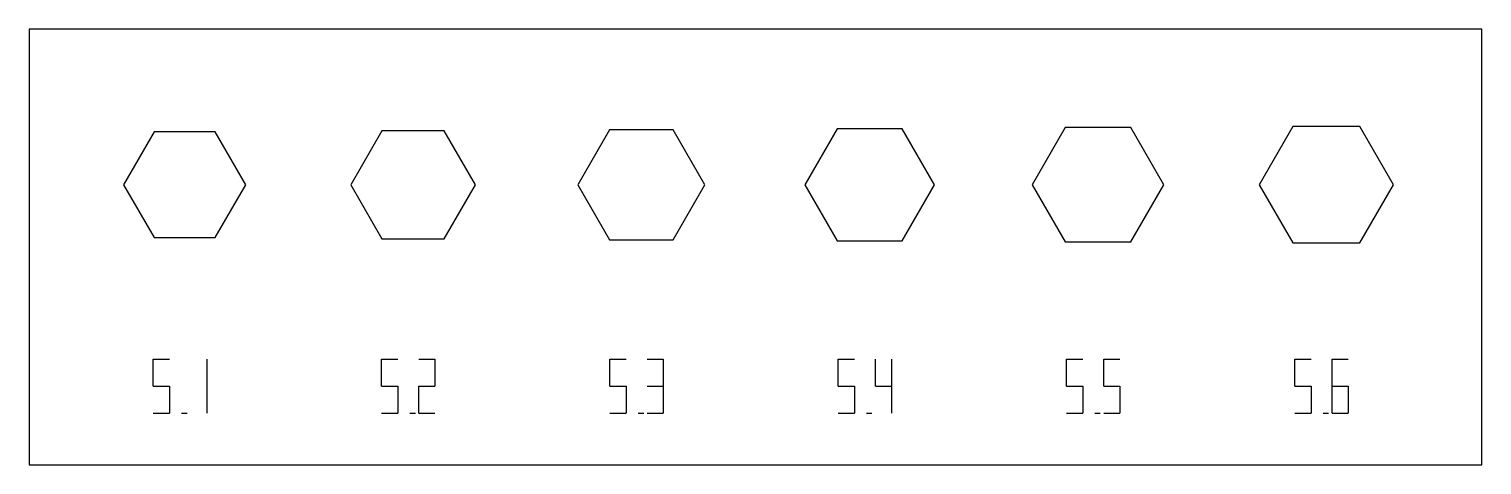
# Model space of a CAD drawing. Extents: x 0 to 70, y 0 to 21.
import ezdxf

# ---------------------------------------------------------------- set-up
doc = ezdxf.new("R2010")
doc.units = 0
doc.layers.add('CUT', color=1, linetype='CONTINUOUS')
doc.layers.add('SCORE', color=5, linetype='CONTINUOUS')

msp = doc.modelspace()

# ---------------------------------------------------------------- linework, layer by layer
at = {"layer": 'CUT'}
for p, q in [((70, 21), (0, 21)), ((0, 21), (0, 0)), ((70, 0), (70, 21)), ((16.9989, 16.1), (15.4978, 13.5)), ((20.0011, 16.1), (16.9989, 16.1)), ((21.5022, 13.5), (20.0011, 16.1)), ((27.97, 16.15), (26.44, 13.5)), ((31.03, 16.15), (27.97, 16.15)), ((32.56, 13.5), (31.03, 16.15)), ((38.9412, 16.2), (37.3823, 13.5)), ((42.0588, 16.2), (38.9412, 16.2)), ((43.6177, 13.5), (42.0588, 16.2)), ((49.9123, 16.25), (48.3246, 13.5)), ((53.0877, 16.25), (49.9123, 16.25)), ((54.6754, 13.5), (53.0877, 16.25)), ((60.8834, 16.3), (59.2668, 13.5)), ((64.1166, 16.3), (60.8834, 16.3)), ((65.7332, 13.5), (64.1166, 16.3)), ((6.0278, 16.05), (4.5555, 13.5)), ((8.9722, 16.05), (6.0278, 16.05)), ((10.4445, 13.5), (8.9722, 16.05)), ((4.5555, 13.5), (6.0278, 10.95)), ((8.9722, 10.95), (10.4445, 13.5)), ((15.4978, 13.5), (16.9989, 10.9)), ((20.0011, 10.9), (21.5022, 13.5)), ((26.44, 13.5), (27.97, 10.85)), ((31.03, 10.85), (32.56, 13.5)), ((37.3823, 13.5), (38.9412, 10.8)), ((42.0588, 10.8), (43.6177, 13.5)), ((48.3246, 13.5), (49.9123, 10.75)), ((53.0877, 10.75), (54.6754, 13.5)), ((59.2668, 13.5), (60.8834, 10.7)), ((64.1166, 10.7), (65.7332, 13.5)), ((6.0278, 10.95), (8.9722, 10.95)), ((16.9989, 10.9), (20.0011, 10.9)), ((27.97, 10.85), (31.03, 10.85)), ((38.9412, 10.8), (42.0588, 10.8)), ((49.9123, 10.75), (53.0877, 10.75)), ((60.8834, 10.7), (64.1166, 10.7)), ((0, 0), (70, 0))]:
    msp.add_line(p, q, dxfattribs=at)
at = {"layer": 'SCORE'}
for p, q in [((5.9871, 5.1), (6.7671, 5.1)), ((5.9871, 3.8), (5.9871, 5.1)), ((8.5579, 5.1), (8.5579, 3.8)), ((16.9871, 5.1), (17.7671, 5.1)), ((16.9871, 3.8), (16.9871, 5.1)), ((18.7779, 5.1), (19.5579, 5.1)), ((19.5579, 5.1), (19.5579, 3.8)), ((27.9871, 5.1), (28.7671, 5.1)), ((27.9871, 3.8), (27.9871, 5.1)), ((29.7779, 5.1), (30.5579, 5.1)), ((30.5579, 5.1), (30.5579, 3.8)), ((38.9871, 5.1), (39.7671, 5.1)), ((38.9871, 3.8), (38.9871, 5.1)), ((40.7779, 3.8), (40.7779, 5.1)), ((41.5579, 5.1), (41.5579, 3.8)), ((49.9871, 5.1), (50.7671, 5.1)), ((49.9871, 3.8), (49.9871, 5.1)), ((51.7779, 5.1), (52.5579, 5.1)), ((51.7779, 3.8), (51.7779, 5.1)), ((60.9871, 5.1), (61.7671, 5.1)), ((60.9871, 3.8), (60.9871, 5.1)), ((62.7779, 5.1), (63.5579, 5.1)), ((62.7779, 3.8), (62.7779, 5.1)), ((5.9871, 3.8), (6.7671, 3.8)), ((6.7671, 3.8), (6.7671, 2.5)), ((8.5579, 3.8), (8.5579, 2.5)), ((16.9871, 3.8), (17.7671, 3.8)), ((17.7671, 3.8), (17.7671, 2.5)), ((18.7779, 3.8), (19.5579, 3.8)), ((18.7779, 2.5), (18.7779, 3.8)), ((27.9871, 3.8), (28.7671, 3.8)), ((28.7671, 3.8), (28.7671, 2.5)), ((29.7779, 3.8), (30.5579, 3.8)), ((30.5579, 3.8), (30.5579, 2.5)), ((38.9871, 3.8), (39.7671, 3.8)), ((39.7671, 3.8), (39.7671, 2.5)), ((40.7779, 3.8), (41.5579, 3.8)), ((41.5579, 3.8), (41.5579, 2.5)), ((49.9871, 3.8), (50.7671, 3.8)), ((50.7671, 3.8), (50.7671, 2.5)), ((51.7779, 3.8), (52.5579, 3.8)), ((52.5579, 3.8), (52.5579, 2.5)), ((60.9871, 3.8), (61.7671, 3.8)), ((61.7671, 3.8), (61.7671, 2.5)), ((62.7779, 3.8), (63.5579, 3.8)), ((62.7779, 2.5), (62.7779, 3.8)), ((63.5579, 3.8), (63.5579, 2.5)), ((5.9871, 2.5), (6.7671, 2.5)), ((7.3521, 2.5), (7.6121, 2.5)), ((16.9871, 2.5), (17.7671, 2.5)), ((18.3521, 2.5), (18.6121, 2.5)), ((18.7779, 2.5), (19.5579, 2.5)), ((27.9871, 2.5), (28.7671, 2.5)), ((29.3521, 2.5), (29.6121, 2.5)), ((29.7779, 2.5), (30.5579, 2.5)), ((38.9871, 2.5), (39.7671, 2.5)), ((40.3521, 2.5), (40.6121, 2.5)), ((49.9871, 2.5), (50.7671, 2.5)), ((51.3521, 2.5), (51.6121, 2.5)), ((51.7779, 2.5), (52.5579, 2.5)), ((60.9871, 2.5), (61.7671, 2.5)), ((62.3521, 2.5), (62.6121, 2.5)), ((62.7779, 2.5), (63.5579, 2.5))]:
    msp.add_line(p, q, dxfattribs=at)

doc.saveas('drawing.dxf')
